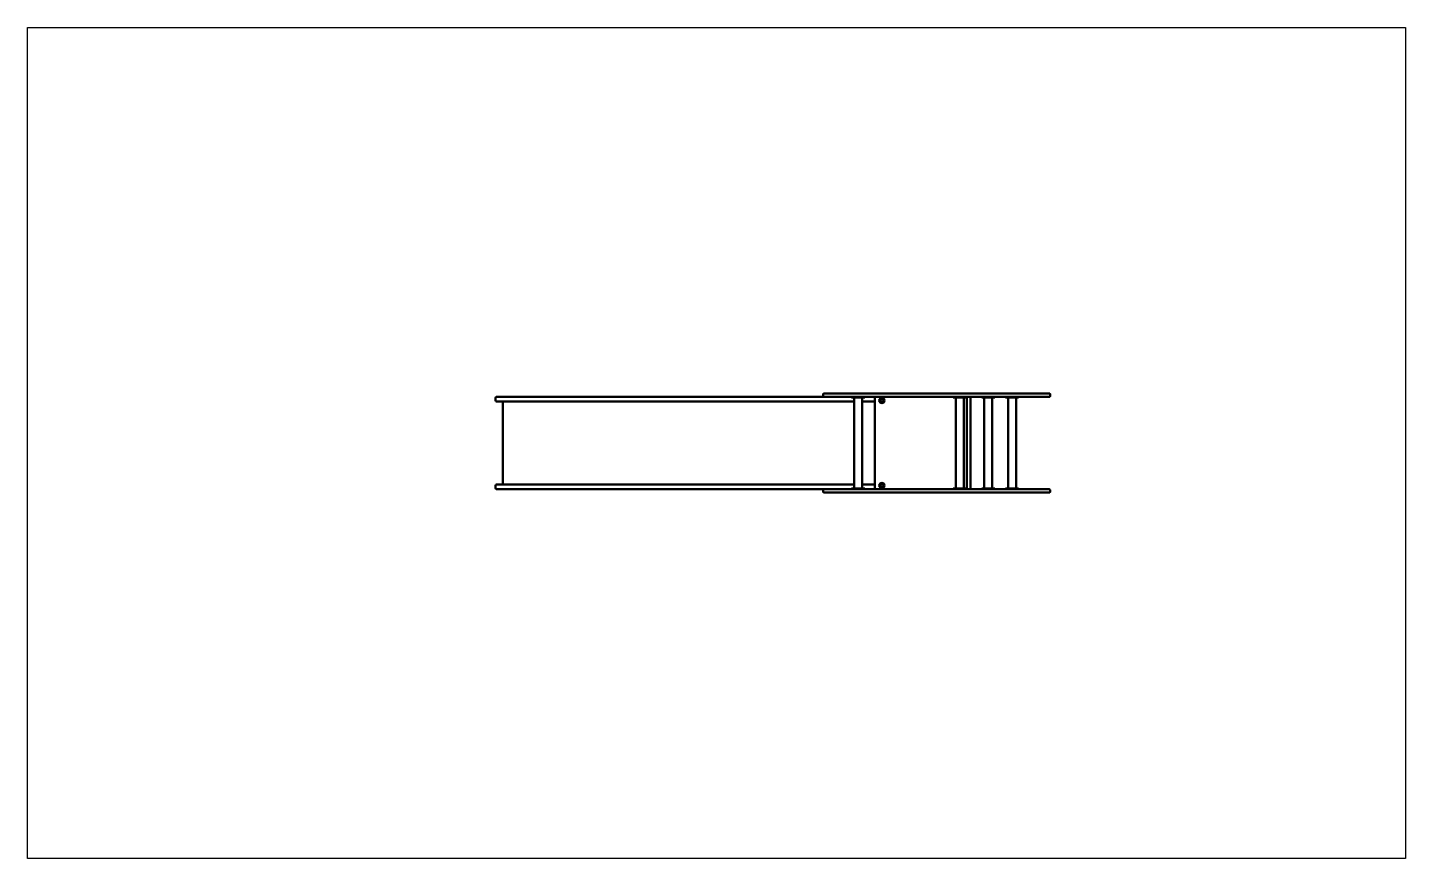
# Model space of a CAD drawing. Header units: millimetres. Extents: x 1989 to 7789, y 1927 to 5427.
import ezdxf

# ---------------------------------------------------------------- set-up
doc = ezdxf.new("R2010")
doc.units = ezdxf.units.MM
doc.header["$LTSCALE"] = 25
doc.layers.add('Viditelná (ISO)', color=7, linetype='Continuous', lineweight=50)

# ---------------------------------------------------------------- blocks, each defined once
blk = doc.blocks.new('VVZ-A101')
blk.add_lwpolyline([(0, 3500), (5800, 3500), (5800, 0), (0, 0)], close=True)
at = {"layer": 'Viditelná (ISO)'}
for p, q in [((1970, 1929), (1970, 1940)), ((2048, 1944), (1974, 1944)), ((1974, 1925), (2048, 1925)), ((2000, 1575), (2000, 1925)), ((2048, 1944), (2347.6, 1944)), ((2347.6, 1925), (2048, 1925)), ((2347.6, 1944), (2599.6, 1944)), ((2599.6, 1925), (2347.6, 1925)), ((2599.6, 1944), (3331.8, 1944)), ((3331.8, 1925), (2599.6, 1925)), ((3353.6, 1944), (3331.8, 1944)), ((3331.8, 1925), (3479.3, 1925)), ((3349.6, 1955), (3349.6, 1948)), ((3353.6, 1959), (3449.6, 1959)), ((3449.6, 1944), (3353.6, 1944)), ((3819.6, 1959), (3449.6, 1959)), ((3449.6, 1944), (3819.6, 1944)), ((3468.7, 1944), (3468.7, 1941)), ((3523.7, 1941), (3468.7, 1941)), ((3479.3, 1941), (3479.3, 1559)), ((3513, 1941), (3513, 1559)), ((3513, 1925), (3515.4, 1925)), ((3562.2, 1925), (3515.4, 1925)), ((3523.7, 1944), (3523.7, 1941)), ((3566.2, 1925), (3562.2, 1925)), ((3567.3, 1942.8), (3566.2, 1944)), ((3566.2, 1940), (3566.2, 1929)), ((3566.2, 1929), (3566.2, 1925)), ((3566.2, 1925), (3566.2, 1575)), ((3819.6, 1959), (4058.2, 1959)), ((4058.2, 1944), (3819.6, 1944)), ((3896.2, 1944), (3896.2, 1941)), ((3951.2, 1941), (3896.2, 1941)), ((3906.8, 1559), (3906.8, 1941)), ((3940.5, 1559), (3940.5, 1941)), ((3951.2, 1944), (3951.2, 1941)), ((3954.2, 1944), (3953, 1942.8)), ((3953, 1942.8), (3954.2, 1944)), ((3954.2, 1940), (3954.2, 1944)), ((3954.2, 1940), (3954.2, 1560)), ((3969.2, 1560), (3969.2, 1940)), ((4016.7, 1944), (4016.7, 1941)), ((4071.7, 1941), (4016.7, 1941)), ((4027.3, 1941), (4027.3, 1559)), ((4058.2, 1959), (4271.6, 1959)), ((4271.6, 1944), (4058.2, 1944)), ((4061, 1941), (4061, 1559)), ((4071.7, 1944), (4071.7, 1941)), ((4116.7, 1944), (4116.7, 1941)), ((4171.7, 1941), (4116.7, 1941)), ((4127.3, 1559), (4127.3, 1941)), ((4161, 1559), (4161, 1941)), ((4171.7, 1944), (4171.7, 1941)), ((4271.6, 1959), (4300.1, 1959)), ((4300.1, 1944), (4271.6, 1944)), ((4304.1, 1955), (4304.1, 1948)), ((1970, 1571), (1970, 1560)), ((1974, 1575), (2048, 1575)), ((2347.6, 1575), (2048, 1575)), ((2599.6, 1575), (2347.6, 1575)), ((3331.8, 1575), (2599.6, 1575)), ((3331.8, 1575), (3479.3, 1575)), ((3513, 1575), (3515.4, 1575)), ((3562.2, 1575), (3515.4, 1575)), ((3562.2, 1575), (3566.2, 1575)), ((3566.2, 1575), (3566.2, 1571)), ((3566.2, 1560), (3566.2, 1571)), ((2048, 1556), (1974, 1556)), ((2048, 1556), (2347.6, 1556)), ((2347.6, 1556), (2599.6, 1556)), ((2599.6, 1556), (3331.8, 1556)), ((3353.6, 1556), (3331.8, 1556)), ((3349.6, 1552), (3349.6, 1545)), ((3353.6, 1556), (3449.6, 1556)), ((3449.6, 1541), (3353.6, 1541)), ((3819.6, 1556), (3449.6, 1556)), ((3449.6, 1541), (3819.6, 1541)), ((3468.7, 1559), (3523.7, 1559)), ((3468.7, 1556), (3468.7, 1559)), ((3523.7, 1556), (3523.7, 1559)), ((3566.2, 1556), (3567.3, 1557.2)), ((3819.6, 1556), (4058.2, 1556)), ((4058.2, 1541), (3819.6, 1541)), ((3896.2, 1556), (3896.2, 1559)), ((3896.2, 1559), (3951.2, 1559)), ((3951.2, 1556), (3951.2, 1559)), ((3953, 1557.2), (3954.2, 1556)), ((3954.2, 1556), (3953, 1557.2)), ((3954.2, 1556), (3954.2, 1560)), ((4016.7, 1556), (4016.7, 1559)), ((4016.7, 1559), (4071.7, 1559)), ((4058.2, 1556), (4271.6, 1556)), ((4271.6, 1541), (4058.2, 1541)), ((4071.7, 1556), (4071.7, 1559)), ((4116.7, 1559), (4171.7, 1559)), ((4116.7, 1556), (4116.7, 1559)), ((4171.7, 1556), (4171.7, 1559)), ((4271.6, 1556), (4300.1, 1556)), ((4300.1, 1541), (4271.6, 1541)), ((4304.1, 1552), (4304.1, 1545))]:
    blk.add_line(p, q, dxfattribs=at)
for centre, radius in [((3596.2, 1929), 11), ((3596.2, 1929), 8), ((3596.2, 1929), 6.45), ((3596.2, 1571), 11), ((3596.2, 1571), 8), ((3596.2, 1571), 6.45)]:
    blk.add_circle(centre, radius, dxfattribs=at)
for centre, start, end in [((1974, 1940), 90, 180), ((1974, 1929), 180, 270), ((3353.6, 1955), 90, 180), ((3353.6, 1948), 180, 270), ((3562.2, 1940), 0, 90), ((3562.2, 1929), 270, 0), ((3570.2, 1940), 90, 180), ((3950.2, 1940), 0, 75.52249), ((3965.2, 1940), 0, 90), ((4300.1, 1955), 0, 90), ((4300.1, 1948), 270, 0), ((1974, 1571), 90, 180), ((3562.2, 1571), 0, 90), ((1974, 1560), 180, 270), ((3353.6, 1552), 90, 180), ((3353.6, 1545), 180, 270), ((3562.2, 1560), 270, 0), ((3570.2, 1560), 180, 270), ((3950.2, 1560), 284.47751, 0), ((3965.2, 1560), 270, 0), ((4300.1, 1552), 0, 90), ((4300.1, 1545), 270, 0)]:
    blk.add_arc(centre, 4, start, end, dxfattribs=at)

msp = doc.modelspace()

# ---------------------------------------------------------------- block references
msp.add_blockref('VVZ-A101', (1988.8, 1927))

doc.saveas('drawing.dxf')
